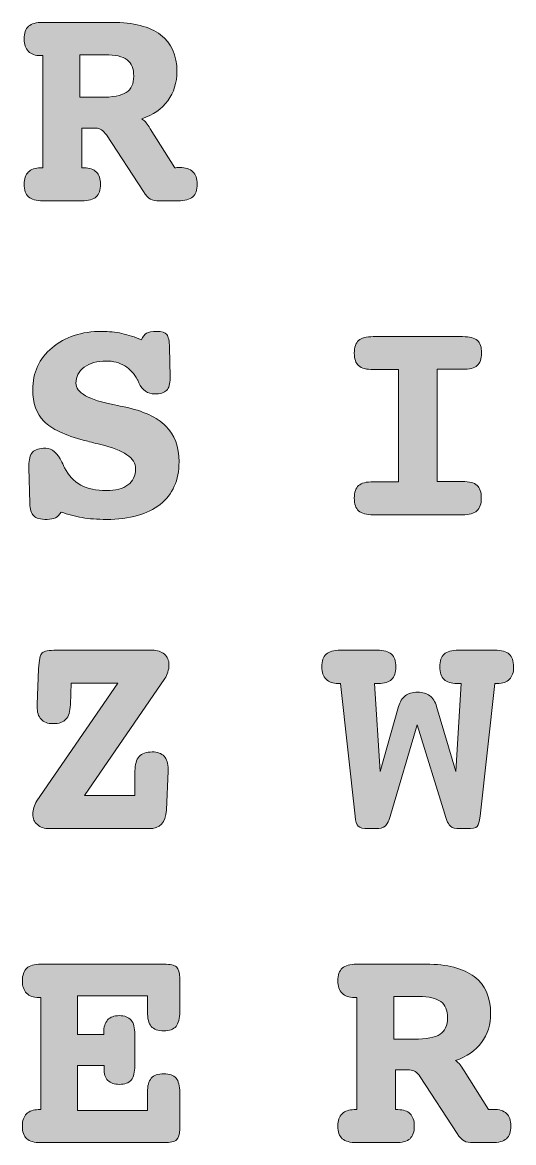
# Model space of a CAD drawing. Header units: inches. Extents: x 2 to 119, y -59 to -2.
# Drawn here: x 47.31 to 59.13, y -59 to -32.07 of the extents above; entities that cross this region are included whole.
import ezdxf

# ---------------------------------------------------------------- set-up
doc = ezdxf.new("R2010")
doc.units = ezdxf.units.IN
doc.header["$MEASUREMENT"] = 0
doc.layers.add('Ebene 1', color=7, linetype='Continuous')

# ---------------------------------------------------------------- blocks, each defined once
blk = doc.blocks.new('block 2')
at = {"layer": 'Ebene 1', "true_color": 0xffffff}
h = blk.add_hatch(color=7, dxfattribs=at)
h.dxf.hatch_style = 2
edge = h.paths.add_edge_path()
edge.add_spline(control_points=[(49.332, -34.771), (49.298, -34.718), (49.26, -34.678), (49.216, -34.65), (49.173, -34.622), (49.127, -34.608), (49.079, -34.608), (49.079, -34.608), (48.739, -34.608), (48.739, -34.608), (48.739, -34.608), (48.739, -35.563), (48.739, -35.563), (48.739, -35.563), (48.797, -35.563), (48.797, -35.563), (48.927, -35.563), (49.025, -35.596), (49.091, -35.663), (49.158, -35.729), (49.191, -35.826), (49.191, -35.954), (49.191, -36.096), (49.157, -36.199), (49.088, -36.261), (49.019, -36.324), (48.903, -36.355), (48.739, -36.355), (48.739, -36.355), (47.805, -36.355), (47.805, -36.355), (47.644, -36.355), (47.528, -36.324), (47.458, -36.261), (47.388, -36.199), (47.353, -36.096), (47.353, -35.954), (47.353, -35.826), (47.386, -35.729), (47.453, -35.663), (47.519, -35.596), (47.617, -35.563), (47.747, -35.563), (47.747, -35.563), (47.805, -35.563), (47.805, -35.563), (47.805, -35.563), (47.805, -32.864), (47.805, -32.864), (47.805, -32.864), (47.747, -32.864), (47.747, -32.864), (47.62, -32.864), (47.522, -32.83), (47.455, -32.761), (47.387, -32.693), (47.353, -32.595), (47.353, -32.467), (47.353, -32.325), (47.388, -32.222), (47.458, -32.159), (47.528, -32.097), (47.644, -32.065), (47.805, -32.065), (47.805, -32.065), (49.473, -32.065), (49.473, -32.065), (49.984, -32.065), (50.371, -32.165), (50.634, -32.364), (50.897, -32.563), (51.029, -32.856), (51.029, -33.244), (51.029, -33.517), (50.956, -33.752), (50.81, -33.948), (50.664, -34.145), (50.455, -34.29), (50.182, -34.384), (50.24, -34.415), (50.299, -34.481), (50.36, -34.579), (50.374, -34.604), (50.383, -34.619), (50.388, -34.626), (50.388, -34.626), (50.982, -35.56), (50.982, -35.56), (50.993, -35.56), (51.008, -35.559), (51.025, -35.558), (51.042, -35.556), (51.065, -35.556), (51.094, -35.556), (51.236, -35.556), (51.342, -35.589), (51.412, -35.655), (51.482, -35.722), (51.517, -35.821), (51.517, -35.954), (51.517, -36.096), (51.481, -36.199), (51.41, -36.261), (51.339, -36.324), (51.222, -36.355), (51.058, -36.355), (51.058, -36.355), (50.612, -36.355), (50.612, -36.355), (50.519, -36.355), (50.445, -36.342), (50.392, -36.316), (50.339, -36.289), (50.282, -36.229), (50.222, -36.135), (50.222, -36.135), (49.332, -34.771), (49.332, -34.771)], knot_values=[0, 0, 0, 0, 1, 1, 1, 2, 2, 2, 3, 3, 3, 4, 4, 4, 5, 5, 5, 6, 6, 6, 7, 7, 7, 8, 8, 8, 9, 9, 9, 10, 10, 10, 11, 11, 11, 12, 12, 12, 13, 13, 13, 14, 14, 14, 15, 15, 15, 16, 16, 16, 17, 17, 17, 18, 18, 18, 19, 19, 19, 20, 20, 20, 21, 21, 21, 22, 22, 22, 23, 23, 23, 24, 24, 24, 25, 25, 25, 26, 26, 26, 27, 27, 27, 28, 28, 28, 29, 29, 29, 30, 30, 30, 31, 31, 31, 32, 32, 32, 33, 33, 33, 34, 34, 34, 35, 35, 35, 36, 36, 36, 37, 37, 37, 38, 38, 38, 39, 39, 39, 39], degree=3, periodic=1)
edge = h.paths.add_edge_path()
edge.add_spline(control_points=[(48.696, -33.867), (48.696, -33.867), (49.184, -33.867), (49.184, -33.867), (49.483, -33.867), (49.692, -33.828), (49.811, -33.751), (49.931, -33.674), (49.99, -33.542), (49.99, -33.356), (49.99, -33.176), (49.937, -33.045), (49.829, -32.964), (49.722, -32.883), (49.547, -32.843), (49.303, -32.843), (49.303, -32.843), (48.696, -32.843), (48.696, -32.843), (48.696, -32.843), (48.696, -33.867), (48.696, -33.867)], knot_values=[0, 0, 0, 0, 1, 1, 1, 2, 2, 2, 3, 3, 3, 4, 4, 4, 5, 5, 5, 6, 6, 6, 7, 7, 7, 7], degree=3, periodic=1)
h = blk.add_hatch(color=7, dxfattribs=at)
h.dxf.hatch_style = 2
edge = h.paths.add_edge_path()
edge.add_spline(control_points=[(48.243, -43.84), (48.205, -43.903), (48.16, -43.948), (48.109, -43.976), (48.059, -44.003), (47.99, -44.017), (47.903, -44.017), (47.749, -44.017), (47.642, -43.989), (47.583, -43.932), (47.524, -43.875), (47.492, -43.774), (47.487, -43.626), (47.487, -43.626), (47.466, -42.773), (47.466, -42.773), (47.466, -42.773), (47.466, -42.733), (47.466, -42.733), (47.466, -42.576), (47.496, -42.466), (47.556, -42.402), (47.616, -42.338), (47.721, -42.306), (47.871, -42.306), (48.027, -42.306), (48.157, -42.418), (48.261, -42.642), (48.288, -42.698), (48.308, -42.742), (48.323, -42.773), (48.419, -42.961), (48.55, -43.1), (48.715, -43.19), (48.881, -43.281), (49.086, -43.326), (49.332, -43.326), (49.554, -43.326), (49.726, -43.28), (49.849, -43.189), (49.972, -43.097), (50.034, -42.968), (50.034, -42.802), (50.034, -42.544), (49.754, -42.348), (49.194, -42.216), (49.03, -42.177), (48.9, -42.145), (48.804, -42.118), (48.334, -41.995), (48.009, -41.842), (47.829, -41.658), (47.649, -41.476), (47.559, -41.222), (47.559, -40.899), (47.559, -40.486), (47.714, -40.149), (48.024, -39.888), (48.334, -39.626), (48.735, -39.496), (49.227, -39.496), (49.391, -39.496), (49.55, -39.512), (49.705, -39.546), (49.859, -39.58), (50.016, -39.631), (50.175, -39.698), (50.211, -39.621), (50.253, -39.568), (50.3, -39.539), (50.347, -39.51), (50.429, -39.496), (50.548, -39.496), (50.665, -39.496), (50.745, -39.521), (50.784, -39.573), (50.824, -39.625), (50.846, -39.728), (50.852, -39.882), (50.852, -39.882), (50.866, -40.577), (50.866, -40.577), (50.866, -40.577), (50.866, -40.617), (50.866, -40.617), (50.866, -40.759), (50.837, -40.858), (50.781, -40.915), (50.724, -40.972), (50.628, -41), (50.493, -41), (50.322, -41), (50.195, -40.911), (50.114, -40.732), (50.099, -40.701), (50.087, -40.676), (50.077, -40.657), (50.002, -40.512), (49.901, -40.401), (49.773, -40.324), (49.645, -40.247), (49.496, -40.208), (49.325, -40.208), (49.108, -40.208), (48.932, -40.258), (48.799, -40.358), (48.665, -40.458), (48.598, -40.587), (48.598, -40.743), (48.598, -40.968), (48.907, -41.141), (49.527, -41.264), (49.631, -41.286), (49.708, -41.302), (49.759, -41.311), (50.215, -41.406), (50.549, -41.559), (50.761, -41.771), (50.973, -41.983), (51.079, -42.27), (51.079, -42.632), (51.079, -43.075), (50.928, -43.417), (50.627, -43.657), (50.325, -43.897), (49.894, -44.017), (49.332, -44.017), (49.115, -44.017), (48.92, -44.002), (48.748, -43.974), (48.575, -43.945), (48.407, -43.9), (48.243, -43.84)], knot_values=[0, 0, 0, 0, 1, 1, 1, 2, 2, 2, 3, 3, 3, 4, 4, 4, 5, 5, 5, 6, 6, 6, 7, 7, 7, 8, 8, 8, 9, 9, 9, 10, 10, 10, 11, 11, 11, 12, 12, 12, 13, 13, 13, 14, 14, 14, 15, 15, 15, 16, 16, 16, 17, 17, 17, 18, 18, 18, 19, 19, 19, 20, 20, 20, 21, 21, 21, 22, 22, 22, 23, 23, 23, 24, 24, 24, 25, 25, 25, 26, 26, 26, 27, 27, 27, 28, 28, 28, 29, 29, 29, 30, 30, 30, 31, 31, 31, 32, 32, 32, 33, 33, 33, 34, 34, 34, 35, 35, 35, 36, 36, 36, 37, 37, 37, 38, 38, 38, 39, 39, 39, 40, 40, 40, 41, 41, 41, 42, 42, 42, 43, 43, 43, 44, 44, 44, 44], degree=3, periodic=1)
h = blk.add_hatch(color=7, dxfattribs=at)
h.dxf.hatch_style = 2
edge = h.paths.add_edge_path()
edge.add_spline(control_points=[(57.902, -39.622), (58.073, -39.622), (58.192, -39.652), (58.26, -39.713), (58.327, -39.773), (58.361, -39.874), (58.361, -40.017), (58.361, -40.156), (58.326, -40.256), (58.256, -40.317), (58.186, -40.377), (58.068, -40.407), (57.902, -40.407), (57.902, -40.407), (57.294, -40.407), (57.294, -40.407), (57.294, -40.407), (57.294, -43.105), (57.294, -43.105), (57.294, -43.105), (57.902, -43.105), (57.902, -43.105), (58.066, -43.105), (58.182, -43.136), (58.251, -43.198), (58.319, -43.259), (58.354, -43.361), (58.354, -43.504), (58.354, -43.644), (58.318, -43.745), (58.247, -43.809), (58.176, -43.873), (58.061, -43.905), (57.902, -43.905), (57.902, -43.905), (55.753, -43.905), (55.753, -43.905), (55.589, -43.905), (55.472, -43.874), (55.402, -43.811), (55.332, -43.748), (55.297, -43.646), (55.297, -43.504), (55.297, -43.364), (55.332, -43.264), (55.4, -43.203), (55.469, -43.143), (55.586, -43.113), (55.753, -43.113), (55.753, -43.113), (56.361, -43.113), (56.361, -43.113), (56.361, -43.113), (56.361, -40.414), (56.361, -40.414), (56.361, -40.414), (55.753, -40.414), (55.753, -40.414), (55.589, -40.414), (55.472, -40.383), (55.402, -40.32), (55.332, -40.258), (55.297, -40.156), (55.297, -40.017), (55.297, -39.877), (55.332, -39.776), (55.4, -39.714), (55.469, -39.653), (55.586, -39.622), (55.753, -39.622), (55.753, -39.622), (57.902, -39.622), (57.902, -39.622)], knot_values=[0, 0, 0, 0, 1, 1, 1, 2, 2, 2, 3, 3, 3, 4, 4, 4, 5, 5, 5, 6, 6, 6, 7, 7, 7, 8, 8, 8, 9, 9, 9, 10, 10, 10, 11, 11, 11, 12, 12, 12, 13, 13, 13, 14, 14, 14, 15, 15, 15, 16, 16, 16, 17, 17, 17, 18, 18, 18, 19, 19, 19, 20, 20, 20, 21, 21, 21, 22, 22, 22, 23, 23, 23, 24, 24, 24, 24], degree=3, periodic=1)
h = blk.add_hatch(color=7, dxfattribs=at)
h.dxf.hatch_style = 2
edge = h.paths.add_edge_path()
edge.add_spline(control_points=[(48.485, -47.956), (48.485, -47.956), (48.464, -48.47), (48.464, -48.47), (48.456, -48.636), (48.422, -48.755), (48.359, -48.824), (48.296, -48.895), (48.193, -48.929), (48.048, -48.929), (47.92, -48.929), (47.824, -48.895), (47.76, -48.824), (47.696, -48.755), (47.664, -48.651), (47.664, -48.513), (47.664, -48.513), (47.664, -48.47), (47.664, -48.47), (47.664, -48.47), (47.701, -47.613), (47.701, -47.613), (47.71, -47.398), (47.739, -47.269), (47.787, -47.227), (47.836, -47.185), (47.95, -47.164), (48.131, -47.164), (48.131, -47.164), (50.435, -47.164), (50.435, -47.164), (50.558, -47.164), (50.656, -47.196), (50.728, -47.26), (50.801, -47.324), (50.837, -47.408), (50.837, -47.511), (50.837, -47.572), (50.828, -47.631), (50.81, -47.69), (50.792, -47.749), (50.768, -47.8), (50.739, -47.84), (50.739, -47.84), (48.804, -50.655), (48.804, -50.655), (48.804, -50.655), (50.019, -50.655), (50.019, -50.655), (50.019, -50.655), (50.019, -50.069), (50.019, -50.069), (50.019, -49.909), (50.053, -49.793), (50.119, -49.72), (50.185, -49.646), (50.291, -49.609), (50.435, -49.609), (50.563, -49.609), (50.659, -49.644), (50.723, -49.712), (50.787, -49.781), (50.819, -49.886), (50.819, -50.025), (50.819, -50.025), (50.819, -50.069), (50.819, -50.069), (50.819, -50.069), (50.775, -51.002), (50.775, -51.002), (50.775, -51.002), (50.775, -51.013), (50.775, -51.013), (50.761, -51.307), (50.62, -51.454), (50.352, -51.454), (50.352, -51.454), (47.961, -51.454), (47.961, -51.454), (47.84, -51.454), (47.743, -51.422), (47.67, -51.358), (47.596, -51.294), (47.559, -51.211), (47.559, -51.107), (47.559, -51.051), (47.568, -50.997), (47.585, -50.942), (47.602, -50.888), (47.626, -50.837), (47.657, -50.789), (47.657, -50.789), (49.607, -47.956), (49.607, -47.956), (49.607, -47.956), (48.485, -47.956), (48.485, -47.956)], knot_values=[0, 0, 0, 0, 1, 1, 1, 2, 2, 2, 3, 3, 3, 4, 4, 4, 5, 5, 5, 6, 6, 6, 7, 7, 7, 8, 8, 8, 9, 9, 9, 10, 10, 10, 11, 11, 11, 12, 12, 12, 13, 13, 13, 14, 14, 14, 15, 15, 15, 16, 16, 16, 17, 17, 17, 18, 18, 18, 19, 19, 19, 20, 20, 20, 21, 21, 21, 22, 22, 22, 23, 23, 23, 24, 24, 24, 25, 25, 25, 26, 26, 26, 27, 27, 27, 28, 28, 28, 29, 29, 29, 30, 30, 30, 31, 31, 31, 32, 32, 32, 32], degree=3, periodic=1)
h = blk.add_hatch(color=7, dxfattribs=at)
h.dxf.hatch_style = 2
edge = h.paths.add_edge_path()
edge.add_spline(control_points=[(56.813, -48.958), (56.813, -48.958), (56.176, -51.107), (56.176, -51.107), (56.133, -51.259), (56.087, -51.355), (56.039, -51.395), (55.991, -51.434), (55.916, -51.454), (55.815, -51.454), (55.815, -51.454), (55.644, -51.454), (55.644, -51.454), (55.512, -51.454), (55.427, -51.435), (55.391, -51.396), (55.355, -51.358), (55.331, -51.277), (55.319, -51.154), (55.319, -51.154), (54.968, -47.964), (54.968, -47.964), (54.968, -47.964), (54.91, -47.964), (54.91, -47.964), (54.782, -47.964), (54.685, -47.93), (54.617, -47.862), (54.55, -47.795), (54.516, -47.696), (54.516, -47.565), (54.516, -47.423), (54.551, -47.321), (54.621, -47.258), (54.691, -47.195), (54.806, -47.164), (54.968, -47.164), (54.968, -47.164), (55.843, -47.164), (55.843, -47.164), (56.007, -47.164), (56.124, -47.195), (56.192, -47.258), (56.261, -47.321), (56.295, -47.423), (56.295, -47.565), (56.295, -47.701), (56.262, -47.801), (56.194, -47.866), (56.127, -47.931), (56.022, -47.964), (55.88, -47.964), (55.88, -47.964), (55.786, -47.964), (55.786, -47.964), (55.786, -47.964), (55.919, -50.083), (55.919, -50.083), (55.919, -50.083), (56.361, -48.52), (56.361, -48.52), (56.394, -48.403), (56.449, -48.315), (56.524, -48.258), (56.598, -48.202), (56.697, -48.173), (56.82, -48.173), (56.943, -48.173), (57.041, -48.201), (57.115, -48.256), (57.188, -48.312), (57.244, -48.4), (57.279, -48.52), (57.279, -48.52), (57.739, -50.083), (57.739, -50.083), (57.739, -50.083), (57.866, -47.964), (57.866, -47.964), (57.866, -47.964), (57.771, -47.964), (57.771, -47.964), (57.629, -47.964), (57.524, -47.931), (57.457, -47.866), (57.389, -47.801), (57.355, -47.701), (57.355, -47.565), (57.355, -47.423), (57.39, -47.321), (57.459, -47.258), (57.527, -47.195), (57.644, -47.164), (57.808, -47.164), (57.808, -47.164), (58.679, -47.164), (58.679, -47.164), (58.843, -47.164), (58.96, -47.195), (59.028, -47.258), (59.097, -47.321), (59.131, -47.423), (59.131, -47.565), (59.131, -47.696), (59.098, -47.795), (59.032, -47.862), (58.966, -47.93), (58.869, -47.964), (58.741, -47.964), (58.741, -47.964), (58.679, -47.964), (58.679, -47.964), (58.679, -47.964), (58.325, -51.154), (58.325, -51.154), (58.31, -51.282), (58.286, -51.364), (58.253, -51.4), (58.219, -51.436), (58.137, -51.454), (58.007, -51.454), (58.007, -51.454), (57.837, -51.454), (57.837, -51.454), (57.735, -51.454), (57.661, -51.436), (57.614, -51.398), (57.567, -51.361), (57.521, -51.264), (57.475, -51.107), (57.475, -51.107), (56.813, -48.958), (56.813, -48.958)], knot_values=[0, 0, 0, 0, 1, 1, 1, 2, 2, 2, 3, 3, 3, 4, 4, 4, 5, 5, 5, 6, 6, 6, 7, 7, 7, 8, 8, 8, 9, 9, 9, 10, 10, 10, 11, 11, 11, 12, 12, 12, 13, 13, 13, 14, 14, 14, 15, 15, 15, 16, 16, 16, 17, 17, 17, 18, 18, 18, 19, 19, 19, 20, 20, 20, 21, 21, 21, 22, 22, 22, 23, 23, 23, 24, 24, 24, 25, 25, 25, 26, 26, 26, 27, 27, 27, 28, 28, 28, 29, 29, 29, 30, 30, 30, 31, 31, 31, 32, 32, 32, 33, 33, 33, 34, 34, 34, 35, 35, 35, 36, 36, 36, 37, 37, 37, 38, 38, 38, 39, 39, 39, 40, 40, 40, 41, 41, 41, 42, 42, 42, 43, 43, 43, 44, 44, 44, 44], degree=3, periodic=1)
h = blk.add_hatch(color=7, dxfattribs=at)
h.dxf.hatch_style = 2
edge = h.paths.add_edge_path()
edge.add_spline(control_points=[(50.721, -54.714), (50.868, -54.714), (50.968, -54.736), (51.02, -54.78), (51.071, -54.825), (51.097, -54.914), (51.097, -55.046), (51.097, -55.046), (51.097, -55.857), (51.097, -55.857), (51.097, -56.021), (51.067, -56.138), (51.007, -56.209), (50.947, -56.28), (50.849, -56.316), (50.714, -56.316), (50.574, -56.316), (50.473, -56.28), (50.412, -56.208), (50.35, -56.135), (50.32, -56.018), (50.32, -55.857), (50.32, -55.857), (50.32, -55.477), (50.32, -55.477), (50.32, -55.477), (48.634, -55.477), (48.634, -55.477), (48.634, -55.477), (48.634, -56.403), (48.634, -56.403), (48.634, -56.403), (49.267, -56.403), (49.267, -56.403), (49.267, -56.403), (49.267, -56.359), (49.267, -56.359), (49.267, -56.225), (49.298, -56.123), (49.361, -56.054), (49.424, -55.985), (49.517, -55.951), (49.64, -55.951), (49.77, -55.951), (49.865, -55.986), (49.925, -56.058), (49.985, -56.129), (50.016, -56.244), (50.016, -56.403), (50.016, -56.403), (50.016, -57.152), (50.016, -57.152), (50.016, -57.313), (49.987, -57.429), (49.929, -57.499), (49.871, -57.569), (49.777, -57.604), (49.647, -57.604), (49.524, -57.604), (49.431, -57.572), (49.368, -57.508), (49.305, -57.444), (49.274, -57.347), (49.274, -57.217), (49.274, -57.217), (49.274, -57.152), (49.274, -57.152), (49.274, -57.152), (48.634, -57.152), (48.634, -57.152), (48.634, -57.152), (48.634, -58.233), (48.634, -58.233), (48.634, -58.233), (50.32, -58.233), (50.32, -58.233), (50.32, -58.233), (50.32, -57.803), (50.32, -57.803), (50.32, -57.641), (50.35, -57.526), (50.412, -57.456), (50.473, -57.386), (50.574, -57.351), (50.714, -57.351), (50.852, -57.351), (50.95, -57.385), (51.009, -57.454), (51.068, -57.522), (51.097, -57.639), (51.097, -57.803), (51.097, -57.803), (51.097, -58.678), (51.097, -58.678), (51.097, -58.808), (51.072, -58.895), (51.021, -58.939), (50.971, -58.982), (50.87, -59.004), (50.721, -59.004), (50.721, -59.004), (47.755, -59.004), (47.755, -59.004), (47.596, -59.004), (47.482, -58.972), (47.413, -58.91), (47.344, -58.847), (47.31, -58.745), (47.31, -58.602), (47.31, -58.477), (47.343, -58.381), (47.41, -58.313), (47.476, -58.246), (47.57, -58.211), (47.693, -58.211), (47.693, -58.211), (47.755, -58.211), (47.755, -58.211), (47.755, -58.211), (47.755, -55.513), (47.755, -55.513), (47.755, -55.513), (47.701, -55.513), (47.701, -55.513), (47.575, -55.513), (47.479, -55.479), (47.411, -55.41), (47.344, -55.341), (47.31, -55.243), (47.31, -55.115), (47.31, -54.975), (47.345, -54.873), (47.415, -54.809), (47.485, -54.746), (47.598, -54.714), (47.755, -54.714), (47.755, -54.714), (50.721, -54.714), (50.721, -54.714)], knot_values=[0, 0, 0, 0, 1, 1, 1, 2, 2, 2, 3, 3, 3, 4, 4, 4, 5, 5, 5, 6, 6, 6, 7, 7, 7, 8, 8, 8, 9, 9, 9, 10, 10, 10, 11, 11, 11, 12, 12, 12, 13, 13, 13, 14, 14, 14, 15, 15, 15, 16, 16, 16, 17, 17, 17, 18, 18, 18, 19, 19, 19, 20, 20, 20, 21, 21, 21, 22, 22, 22, 23, 23, 23, 24, 24, 24, 25, 25, 25, 26, 26, 26, 27, 27, 27, 28, 28, 28, 29, 29, 29, 30, 30, 30, 31, 31, 31, 32, 32, 32, 33, 33, 33, 34, 34, 34, 35, 35, 35, 36, 36, 36, 37, 37, 37, 38, 38, 38, 39, 39, 39, 40, 40, 40, 41, 41, 41, 42, 42, 42, 43, 43, 43, 44, 44, 44, 45, 45, 45, 46, 46, 46, 46], degree=3, periodic=1)
h = blk.add_hatch(color=7, dxfattribs=at)
h.dxf.hatch_style = 2
edge = h.paths.add_edge_path()
edge.add_spline(control_points=[(56.882, -57.419), (56.848, -57.366), (56.809, -57.326), (56.766, -57.298), (56.723, -57.271), (56.676, -57.256), (56.628, -57.256), (56.628, -57.256), (56.289, -57.256), (56.289, -57.256), (56.289, -57.256), (56.289, -58.211), (56.289, -58.211), (56.289, -58.211), (56.346, -58.211), (56.346, -58.211), (56.477, -58.211), (56.575, -58.245), (56.641, -58.311), (56.707, -58.377), (56.741, -58.475), (56.741, -58.602), (56.741, -58.745), (56.706, -58.847), (56.638, -58.91), (56.569, -58.972), (56.452, -59.004), (56.289, -59.004), (56.289, -59.004), (55.355, -59.004), (55.355, -59.004), (55.193, -59.004), (55.078, -58.972), (55.008, -58.91), (54.938, -58.847), (54.903, -58.745), (54.903, -58.602), (54.903, -58.475), (54.936, -58.377), (55.002, -58.311), (55.069, -58.245), (55.167, -58.211), (55.297, -58.211), (55.297, -58.211), (55.355, -58.211), (55.355, -58.211), (55.355, -58.211), (55.355, -55.513), (55.355, -55.513), (55.355, -55.513), (55.297, -55.513), (55.297, -55.513), (55.169, -55.513), (55.072, -55.479), (55.004, -55.41), (54.937, -55.341), (54.903, -55.243), (54.903, -55.115), (54.903, -54.973), (54.938, -54.87), (55.008, -54.808), (55.078, -54.745), (55.193, -54.714), (55.355, -54.714), (55.355, -54.714), (57.023, -54.714), (57.023, -54.714), (57.534, -54.714), (57.921, -54.813), (58.184, -55.012), (58.447, -55.211), (58.578, -55.505), (58.578, -55.893), (58.578, -56.165), (58.505, -56.4), (58.359, -56.596), (58.213, -56.793), (58.004, -56.938), (57.732, -57.033), (57.79, -57.064), (57.848, -57.129), (57.909, -57.228), (57.924, -57.252), (57.933, -57.267), (57.938, -57.275), (57.938, -57.275), (58.531, -58.208), (58.531, -58.208), (58.543, -58.208), (58.557, -58.207), (58.575, -58.206), (58.591, -58.205), (58.614, -58.205), (58.643, -58.205), (58.786, -58.205), (58.892, -58.238), (58.962, -58.304), (59.032, -58.37), (59.067, -58.47), (59.067, -58.602), (59.067, -58.745), (59.031, -58.847), (58.96, -58.91), (58.889, -58.972), (58.771, -59.004), (58.607, -59.004), (58.607, -59.004), (58.162, -59.004), (58.162, -59.004), (58.068, -59.004), (57.995, -58.991), (57.942, -58.964), (57.888, -58.938), (57.832, -58.877), (57.771, -58.783), (57.771, -58.783), (56.882, -57.419), (56.882, -57.419)], knot_values=[0, 0, 0, 0, 1, 1, 1, 2, 2, 2, 3, 3, 3, 4, 4, 4, 5, 5, 5, 6, 6, 6, 7, 7, 7, 8, 8, 8, 9, 9, 9, 10, 10, 10, 11, 11, 11, 12, 12, 12, 13, 13, 13, 14, 14, 14, 15, 15, 15, 16, 16, 16, 17, 17, 17, 18, 18, 18, 19, 19, 19, 20, 20, 20, 21, 21, 21, 22, 22, 22, 23, 23, 23, 24, 24, 24, 25, 25, 25, 26, 26, 26, 27, 27, 27, 28, 28, 28, 29, 29, 29, 30, 30, 30, 31, 31, 31, 32, 32, 32, 33, 33, 33, 34, 34, 34, 35, 35, 35, 36, 36, 36, 37, 37, 37, 38, 38, 38, 39, 39, 39, 39], degree=3, periodic=1)
edge = h.paths.add_edge_path()
edge.add_spline(control_points=[(56.245, -56.515), (56.245, -56.515), (56.733, -56.515), (56.733, -56.515), (57.032, -56.515), (57.241, -56.476), (57.361, -56.399), (57.48, -56.322), (57.54, -56.191), (57.54, -56.005), (57.54, -55.824), (57.486, -55.693), (57.379, -55.612), (57.272, -55.532), (57.096, -55.491), (56.853, -55.491), (56.853, -55.491), (56.245, -55.491), (56.245, -55.491), (56.245, -55.491), (56.245, -56.515), (56.245, -56.515)], knot_values=[0, 0, 0, 0, 1, 1, 1, 2, 2, 2, 3, 3, 3, 4, 4, 4, 5, 5, 5, 6, 6, 6, 7, 7, 7, 7], degree=3, periodic=1)
at = {"layer": 'Ebene 1', "lineweight": 0}
for points, knots in [([(49.332, -34.771), (49.298, -34.718), (49.26, -34.678), (49.216, -34.65), (49.173, -34.622), (49.127, -34.608), (49.079, -34.608), (49.079, -34.608), (48.739, -34.608), (48.739, -34.608), (48.739, -34.608), (48.739, -35.563), (48.739, -35.563), (48.739, -35.563), (48.797, -35.563), (48.797, -35.563), (48.927, -35.563), (49.025, -35.596), (49.091, -35.663), (49.158, -35.729), (49.191, -35.826), (49.191, -35.954), (49.191, -36.096), (49.157, -36.199), (49.088, -36.261), (49.019, -36.324), (48.903, -36.355), (48.739, -36.355), (48.739, -36.355), (47.805, -36.355), (47.805, -36.355), (47.644, -36.355), (47.528, -36.324), (47.458, -36.261), (47.388, -36.199), (47.353, -36.096), (47.353, -35.954), (47.353, -35.826), (47.386, -35.729), (47.453, -35.663), (47.519, -35.596), (47.617, -35.563), (47.747, -35.563), (47.747, -35.563), (47.805, -35.563), (47.805, -35.563), (47.805, -35.563), (47.805, -32.864), (47.805, -32.864), (47.805, -32.864), (47.747, -32.864), (47.747, -32.864), (47.62, -32.864), (47.522, -32.83), (47.455, -32.761), (47.387, -32.693), (47.353, -32.595), (47.353, -32.467), (47.353, -32.325), (47.388, -32.222), (47.458, -32.159), (47.528, -32.097), (47.644, -32.065), (47.805, -32.065), (47.805, -32.065), (49.473, -32.065), (49.473, -32.065), (49.984, -32.065), (50.371, -32.165), (50.634, -32.364), (50.897, -32.563), (51.029, -32.856), (51.029, -33.244), (51.029, -33.517), (50.956, -33.752), (50.81, -33.948), (50.664, -34.145), (50.455, -34.29), (50.182, -34.384), (50.24, -34.415), (50.299, -34.481), (50.36, -34.579), (50.374, -34.604), (50.383, -34.619), (50.388, -34.626), (50.388, -34.626), (50.982, -35.56), (50.982, -35.56), (50.993, -35.56), (51.008, -35.559), (51.025, -35.558), (51.042, -35.556), (51.065, -35.556), (51.094, -35.556), (51.236, -35.556), (51.342, -35.589), (51.412, -35.655), (51.482, -35.722), (51.517, -35.821), (51.517, -35.954), (51.517, -36.096), (51.481, -36.199), (51.41, -36.261), (51.339, -36.324), (51.222, -36.355), (51.058, -36.355), (51.058, -36.355), (50.612, -36.355), (50.612, -36.355), (50.519, -36.355), (50.445, -36.342), (50.392, -36.316), (50.339, -36.289), (50.282, -36.229), (50.222, -36.135), (50.222, -36.135), (49.332, -34.771), (49.332, -34.771)], [0, 0, 0, 0, 1, 1, 1, 2, 2, 2, 3, 3, 3, 4, 4, 4, 5, 5, 5, 6, 6, 6, 7, 7, 7, 8, 8, 8, 9, 9, 9, 10, 10, 10, 11, 11, 11, 12, 12, 12, 13, 13, 13, 14, 14, 14, 15, 15, 15, 16, 16, 16, 17, 17, 17, 18, 18, 18, 19, 19, 19, 20, 20, 20, 21, 21, 21, 22, 22, 22, 23, 23, 23, 24, 24, 24, 25, 25, 25, 26, 26, 26, 27, 27, 27, 28, 28, 28, 29, 29, 29, 30, 30, 30, 31, 31, 31, 32, 32, 32, 33, 33, 33, 34, 34, 34, 35, 35, 35, 36, 36, 36, 37, 37, 37, 38, 38, 38, 39, 39, 39, 39]), ([(48.696, -33.867), (48.696, -33.867), (49.184, -33.867), (49.184, -33.867), (49.483, -33.867), (49.692, -33.828), (49.811, -33.751), (49.931, -33.674), (49.99, -33.542), (49.99, -33.356), (49.99, -33.176), (49.937, -33.045), (49.829, -32.964), (49.722, -32.883), (49.547, -32.843), (49.303, -32.843), (49.303, -32.843), (48.696, -32.843), (48.696, -32.843), (48.696, -32.843), (48.696, -33.867), (48.696, -33.867)], [0, 0, 0, 0, 1, 1, 1, 2, 2, 2, 3, 3, 3, 4, 4, 4, 5, 5, 5, 6, 6, 6, 7, 7, 7, 7]), ([(48.243, -43.84), (48.205, -43.903), (48.16, -43.948), (48.109, -43.976), (48.059, -44.003), (47.99, -44.017), (47.903, -44.017), (47.749, -44.017), (47.642, -43.989), (47.583, -43.932), (47.524, -43.875), (47.492, -43.774), (47.487, -43.626), (47.487, -43.626), (47.466, -42.773), (47.466, -42.773), (47.466, -42.773), (47.466, -42.733), (47.466, -42.733), (47.466, -42.576), (47.496, -42.466), (47.556, -42.402), (47.616, -42.338), (47.721, -42.306), (47.871, -42.306), (48.027, -42.306), (48.157, -42.418), (48.261, -42.642), (48.288, -42.698), (48.308, -42.742), (48.323, -42.773), (48.419, -42.961), (48.55, -43.1), (48.715, -43.19), (48.881, -43.281), (49.086, -43.326), (49.332, -43.326), (49.554, -43.326), (49.726, -43.28), (49.849, -43.189), (49.972, -43.097), (50.034, -42.968), (50.034, -42.802), (50.034, -42.544), (49.754, -42.348), (49.194, -42.216), (49.03, -42.177), (48.9, -42.145), (48.804, -42.118), (48.334, -41.995), (48.009, -41.842), (47.829, -41.658), (47.649, -41.476), (47.559, -41.222), (47.559, -40.899), (47.559, -40.486), (47.714, -40.149), (48.024, -39.888), (48.334, -39.626), (48.735, -39.496), (49.227, -39.496), (49.391, -39.496), (49.55, -39.512), (49.705, -39.546), (49.859, -39.58), (50.016, -39.631), (50.175, -39.698), (50.211, -39.621), (50.253, -39.568), (50.3, -39.539), (50.347, -39.51), (50.429, -39.496), (50.548, -39.496), (50.665, -39.496), (50.745, -39.521), (50.784, -39.573), (50.824, -39.625), (50.846, -39.728), (50.852, -39.882), (50.852, -39.882), (50.866, -40.577), (50.866, -40.577), (50.866, -40.577), (50.866, -40.617), (50.866, -40.617), (50.866, -40.759), (50.837, -40.858), (50.781, -40.915), (50.724, -40.972), (50.628, -41), (50.493, -41), (50.322, -41), (50.195, -40.911), (50.114, -40.732), (50.099, -40.701), (50.087, -40.676), (50.077, -40.657), (50.002, -40.512), (49.901, -40.401), (49.773, -40.324), (49.645, -40.247), (49.496, -40.208), (49.325, -40.208), (49.108, -40.208), (48.932, -40.258), (48.799, -40.358), (48.665, -40.458), (48.598, -40.587), (48.598, -40.743), (48.598, -40.968), (48.907, -41.141), (49.527, -41.264), (49.631, -41.286), (49.708, -41.302), (49.759, -41.311), (50.215, -41.406), (50.549, -41.559), (50.761, -41.771), (50.973, -41.983), (51.079, -42.27), (51.079, -42.632), (51.079, -43.075), (50.928, -43.417), (50.627, -43.657), (50.325, -43.897), (49.894, -44.017), (49.332, -44.017), (49.115, -44.017), (48.92, -44.002), (48.748, -43.974), (48.575, -43.945), (48.407, -43.9), (48.243, -43.84)], [0, 0, 0, 0, 1, 1, 1, 2, 2, 2, 3, 3, 3, 4, 4, 4, 5, 5, 5, 6, 6, 6, 7, 7, 7, 8, 8, 8, 9, 9, 9, 10, 10, 10, 11, 11, 11, 12, 12, 12, 13, 13, 13, 14, 14, 14, 15, 15, 15, 16, 16, 16, 17, 17, 17, 18, 18, 18, 19, 19, 19, 20, 20, 20, 21, 21, 21, 22, 22, 22, 23, 23, 23, 24, 24, 24, 25, 25, 25, 26, 26, 26, 27, 27, 27, 28, 28, 28, 29, 29, 29, 30, 30, 30, 31, 31, 31, 32, 32, 32, 33, 33, 33, 34, 34, 34, 35, 35, 35, 36, 36, 36, 37, 37, 37, 38, 38, 38, 39, 39, 39, 40, 40, 40, 41, 41, 41, 42, 42, 42, 43, 43, 43, 44, 44, 44, 44]), ([(57.902, -39.622), (58.073, -39.622), (58.192, -39.652), (58.26, -39.713), (58.327, -39.773), (58.361, -39.874), (58.361, -40.017), (58.361, -40.156), (58.326, -40.256), (58.256, -40.317), (58.186, -40.377), (58.068, -40.407), (57.902, -40.407), (57.902, -40.407), (57.294, -40.407), (57.294, -40.407), (57.294, -40.407), (57.294, -43.105), (57.294, -43.105), (57.294, -43.105), (57.902, -43.105), (57.902, -43.105), (58.066, -43.105), (58.182, -43.136), (58.251, -43.198), (58.319, -43.259), (58.354, -43.361), (58.354, -43.504), (58.354, -43.644), (58.318, -43.745), (58.247, -43.809), (58.176, -43.873), (58.061, -43.905), (57.902, -43.905), (57.902, -43.905), (55.753, -43.905), (55.753, -43.905), (55.589, -43.905), (55.472, -43.874), (55.402, -43.811), (55.332, -43.748), (55.297, -43.646), (55.297, -43.504), (55.297, -43.364), (55.332, -43.264), (55.4, -43.203), (55.469, -43.143), (55.586, -43.113), (55.753, -43.113), (55.753, -43.113), (56.361, -43.113), (56.361, -43.113), (56.361, -43.113), (56.361, -40.414), (56.361, -40.414), (56.361, -40.414), (55.753, -40.414), (55.753, -40.414), (55.589, -40.414), (55.472, -40.383), (55.402, -40.32), (55.332, -40.258), (55.297, -40.156), (55.297, -40.017), (55.297, -39.877), (55.332, -39.776), (55.4, -39.714), (55.469, -39.653), (55.586, -39.622), (55.753, -39.622), (55.753, -39.622), (57.902, -39.622), (57.902, -39.622)], [0, 0, 0, 0, 1, 1, 1, 2, 2, 2, 3, 3, 3, 4, 4, 4, 5, 5, 5, 6, 6, 6, 7, 7, 7, 8, 8, 8, 9, 9, 9, 10, 10, 10, 11, 11, 11, 12, 12, 12, 13, 13, 13, 14, 14, 14, 15, 15, 15, 16, 16, 16, 17, 17, 17, 18, 18, 18, 19, 19, 19, 20, 20, 20, 21, 21, 21, 22, 22, 22, 23, 23, 23, 24, 24, 24, 24]), ([(48.485, -47.956), (48.485, -47.956), (48.464, -48.47), (48.464, -48.47), (48.456, -48.636), (48.422, -48.755), (48.359, -48.824), (48.296, -48.895), (48.193, -48.929), (48.048, -48.929), (47.92, -48.929), (47.824, -48.895), (47.76, -48.824), (47.696, -48.755), (47.664, -48.651), (47.664, -48.513), (47.664, -48.513), (47.664, -48.47), (47.664, -48.47), (47.664, -48.47), (47.701, -47.613), (47.701, -47.613), (47.71, -47.398), (47.739, -47.269), (47.787, -47.227), (47.836, -47.185), (47.95, -47.164), (48.131, -47.164), (48.131, -47.164), (50.435, -47.164), (50.435, -47.164), (50.558, -47.164), (50.656, -47.196), (50.728, -47.26), (50.801, -47.324), (50.837, -47.408), (50.837, -47.511), (50.837, -47.572), (50.828, -47.631), (50.81, -47.69), (50.792, -47.749), (50.768, -47.8), (50.739, -47.84), (50.739, -47.84), (48.804, -50.655), (48.804, -50.655), (48.804, -50.655), (50.019, -50.655), (50.019, -50.655), (50.019, -50.655), (50.019, -50.069), (50.019, -50.069), (50.019, -49.909), (50.053, -49.793), (50.119, -49.72), (50.185, -49.646), (50.291, -49.609), (50.435, -49.609), (50.563, -49.609), (50.659, -49.644), (50.723, -49.712), (50.787, -49.781), (50.819, -49.886), (50.819, -50.025), (50.819, -50.025), (50.819, -50.069), (50.819, -50.069), (50.819, -50.069), (50.775, -51.002), (50.775, -51.002), (50.775, -51.002), (50.775, -51.013), (50.775, -51.013), (50.761, -51.307), (50.62, -51.454), (50.352, -51.454), (50.352, -51.454), (47.961, -51.454), (47.961, -51.454), (47.84, -51.454), (47.743, -51.422), (47.67, -51.358), (47.596, -51.294), (47.559, -51.211), (47.559, -51.107), (47.559, -51.051), (47.568, -50.997), (47.585, -50.942), (47.602, -50.888), (47.626, -50.837), (47.657, -50.789), (47.657, -50.789), (49.607, -47.956), (49.607, -47.956), (49.607, -47.956), (48.485, -47.956), (48.485, -47.956)], [0, 0, 0, 0, 1, 1, 1, 2, 2, 2, 3, 3, 3, 4, 4, 4, 5, 5, 5, 6, 6, 6, 7, 7, 7, 8, 8, 8, 9, 9, 9, 10, 10, 10, 11, 11, 11, 12, 12, 12, 13, 13, 13, 14, 14, 14, 15, 15, 15, 16, 16, 16, 17, 17, 17, 18, 18, 18, 19, 19, 19, 20, 20, 20, 21, 21, 21, 22, 22, 22, 23, 23, 23, 24, 24, 24, 25, 25, 25, 26, 26, 26, 27, 27, 27, 28, 28, 28, 29, 29, 29, 30, 30, 30, 31, 31, 31, 32, 32, 32, 32]), ([(56.813, -48.958), (56.813, -48.958), (56.176, -51.107), (56.176, -51.107), (56.133, -51.259), (56.087, -51.355), (56.039, -51.395), (55.991, -51.434), (55.916, -51.454), (55.815, -51.454), (55.815, -51.454), (55.644, -51.454), (55.644, -51.454), (55.512, -51.454), (55.427, -51.435), (55.391, -51.396), (55.355, -51.358), (55.331, -51.277), (55.319, -51.154), (55.319, -51.154), (54.968, -47.964), (54.968, -47.964), (54.968, -47.964), (54.91, -47.964), (54.91, -47.964), (54.782, -47.964), (54.685, -47.93), (54.617, -47.862), (54.55, -47.795), (54.516, -47.696), (54.516, -47.565), (54.516, -47.423), (54.551, -47.321), (54.621, -47.258), (54.691, -47.195), (54.806, -47.164), (54.968, -47.164), (54.968, -47.164), (55.843, -47.164), (55.843, -47.164), (56.007, -47.164), (56.124, -47.195), (56.192, -47.258), (56.261, -47.321), (56.295, -47.423), (56.295, -47.565), (56.295, -47.701), (56.262, -47.801), (56.194, -47.866), (56.127, -47.931), (56.022, -47.964), (55.88, -47.964), (55.88, -47.964), (55.786, -47.964), (55.786, -47.964), (55.786, -47.964), (55.919, -50.083), (55.919, -50.083), (55.919, -50.083), (56.361, -48.52), (56.361, -48.52), (56.394, -48.403), (56.449, -48.315), (56.524, -48.258), (56.598, -48.202), (56.697, -48.173), (56.82, -48.173), (56.943, -48.173), (57.041, -48.201), (57.115, -48.256), (57.188, -48.312), (57.244, -48.4), (57.279, -48.52), (57.279, -48.52), (57.739, -50.083), (57.739, -50.083), (57.739, -50.083), (57.866, -47.964), (57.866, -47.964), (57.866, -47.964), (57.771, -47.964), (57.771, -47.964), (57.629, -47.964), (57.524, -47.931), (57.457, -47.866), (57.389, -47.801), (57.355, -47.701), (57.355, -47.565), (57.355, -47.423), (57.39, -47.321), (57.459, -47.258), (57.527, -47.195), (57.644, -47.164), (57.808, -47.164), (57.808, -47.164), (58.679, -47.164), (58.679, -47.164), (58.843, -47.164), (58.96, -47.195), (59.028, -47.258), (59.097, -47.321), (59.131, -47.423), (59.131, -47.565), (59.131, -47.696), (59.098, -47.795), (59.032, -47.862), (58.966, -47.93), (58.869, -47.964), (58.741, -47.964), (58.741, -47.964), (58.679, -47.964), (58.679, -47.964), (58.679, -47.964), (58.325, -51.154), (58.325, -51.154), (58.31, -51.282), (58.286, -51.364), (58.253, -51.4), (58.219, -51.436), (58.137, -51.454), (58.007, -51.454), (58.007, -51.454), (57.837, -51.454), (57.837, -51.454), (57.735, -51.454), (57.661, -51.436), (57.614, -51.398), (57.567, -51.361), (57.521, -51.264), (57.475, -51.107), (57.475, -51.107), (56.813, -48.958), (56.813, -48.958)], [0, 0, 0, 0, 1, 1, 1, 2, 2, 2, 3, 3, 3, 4, 4, 4, 5, 5, 5, 6, 6, 6, 7, 7, 7, 8, 8, 8, 9, 9, 9, 10, 10, 10, 11, 11, 11, 12, 12, 12, 13, 13, 13, 14, 14, 14, 15, 15, 15, 16, 16, 16, 17, 17, 17, 18, 18, 18, 19, 19, 19, 20, 20, 20, 21, 21, 21, 22, 22, 22, 23, 23, 23, 24, 24, 24, 25, 25, 25, 26, 26, 26, 27, 27, 27, 28, 28, 28, 29, 29, 29, 30, 30, 30, 31, 31, 31, 32, 32, 32, 33, 33, 33, 34, 34, 34, 35, 35, 35, 36, 36, 36, 37, 37, 37, 38, 38, 38, 39, 39, 39, 40, 40, 40, 41, 41, 41, 42, 42, 42, 43, 43, 43, 44, 44, 44, 44]), ([(50.721, -54.714), (50.868, -54.714), (50.968, -54.736), (51.02, -54.78), (51.071, -54.825), (51.097, -54.914), (51.097, -55.046), (51.097, -55.046), (51.097, -55.857), (51.097, -55.857), (51.097, -56.021), (51.067, -56.138), (51.007, -56.209), (50.947, -56.28), (50.849, -56.316), (50.714, -56.316), (50.574, -56.316), (50.473, -56.28), (50.412, -56.208), (50.35, -56.135), (50.32, -56.018), (50.32, -55.857), (50.32, -55.857), (50.32, -55.477), (50.32, -55.477), (50.32, -55.477), (48.634, -55.477), (48.634, -55.477), (48.634, -55.477), (48.634, -56.403), (48.634, -56.403), (48.634, -56.403), (49.267, -56.403), (49.267, -56.403), (49.267, -56.403), (49.267, -56.359), (49.267, -56.359), (49.267, -56.225), (49.298, -56.123), (49.361, -56.054), (49.424, -55.985), (49.517, -55.951), (49.64, -55.951), (49.77, -55.951), (49.865, -55.986), (49.925, -56.058), (49.985, -56.129), (50.016, -56.244), (50.016, -56.403), (50.016, -56.403), (50.016, -57.152), (50.016, -57.152), (50.016, -57.313), (49.987, -57.429), (49.929, -57.499), (49.871, -57.569), (49.777, -57.604), (49.647, -57.604), (49.524, -57.604), (49.431, -57.572), (49.368, -57.508), (49.305, -57.444), (49.274, -57.347), (49.274, -57.217), (49.274, -57.217), (49.274, -57.152), (49.274, -57.152), (49.274, -57.152), (48.634, -57.152), (48.634, -57.152), (48.634, -57.152), (48.634, -58.233), (48.634, -58.233), (48.634, -58.233), (50.32, -58.233), (50.32, -58.233), (50.32, -58.233), (50.32, -57.803), (50.32, -57.803), (50.32, -57.641), (50.35, -57.526), (50.412, -57.456), (50.473, -57.386), (50.574, -57.351), (50.714, -57.351), (50.852, -57.351), (50.95, -57.385), (51.009, -57.454), (51.068, -57.522), (51.097, -57.639), (51.097, -57.803), (51.097, -57.803), (51.097, -58.678), (51.097, -58.678), (51.097, -58.808), (51.072, -58.895), (51.021, -58.939), (50.971, -58.982), (50.87, -59.004), (50.721, -59.004), (50.721, -59.004), (47.755, -59.004), (47.755, -59.004), (47.596, -59.004), (47.482, -58.972), (47.413, -58.91), (47.344, -58.847), (47.31, -58.745), (47.31, -58.602), (47.31, -58.477), (47.343, -58.381), (47.41, -58.313), (47.476, -58.246), (47.57, -58.211), (47.693, -58.211), (47.693, -58.211), (47.755, -58.211), (47.755, -58.211), (47.755, -58.211), (47.755, -55.513), (47.755, -55.513), (47.755, -55.513), (47.701, -55.513), (47.701, -55.513), (47.575, -55.513), (47.479, -55.479), (47.411, -55.41), (47.344, -55.341), (47.31, -55.243), (47.31, -55.115), (47.31, -54.975), (47.345, -54.873), (47.415, -54.809), (47.485, -54.746), (47.598, -54.714), (47.755, -54.714), (47.755, -54.714), (50.721, -54.714), (50.721, -54.714)], [0, 0, 0, 0, 1, 1, 1, 2, 2, 2, 3, 3, 3, 4, 4, 4, 5, 5, 5, 6, 6, 6, 7, 7, 7, 8, 8, 8, 9, 9, 9, 10, 10, 10, 11, 11, 11, 12, 12, 12, 13, 13, 13, 14, 14, 14, 15, 15, 15, 16, 16, 16, 17, 17, 17, 18, 18, 18, 19, 19, 19, 20, 20, 20, 21, 21, 21, 22, 22, 22, 23, 23, 23, 24, 24, 24, 25, 25, 25, 26, 26, 26, 27, 27, 27, 28, 28, 28, 29, 29, 29, 30, 30, 30, 31, 31, 31, 32, 32, 32, 33, 33, 33, 34, 34, 34, 35, 35, 35, 36, 36, 36, 37, 37, 37, 38, 38, 38, 39, 39, 39, 40, 40, 40, 41, 41, 41, 42, 42, 42, 43, 43, 43, 44, 44, 44, 45, 45, 45, 46, 46, 46, 46]), ([(56.882, -57.419), (56.848, -57.366), (56.809, -57.326), (56.766, -57.298), (56.723, -57.271), (56.676, -57.256), (56.628, -57.256), (56.628, -57.256), (56.289, -57.256), (56.289, -57.256), (56.289, -57.256), (56.289, -58.211), (56.289, -58.211), (56.289, -58.211), (56.346, -58.211), (56.346, -58.211), (56.477, -58.211), (56.575, -58.245), (56.641, -58.311), (56.707, -58.377), (56.741, -58.475), (56.741, -58.602), (56.741, -58.745), (56.706, -58.847), (56.638, -58.91), (56.569, -58.972), (56.452, -59.004), (56.289, -59.004), (56.289, -59.004), (55.355, -59.004), (55.355, -59.004), (55.193, -59.004), (55.078, -58.972), (55.008, -58.91), (54.938, -58.847), (54.903, -58.745), (54.903, -58.602), (54.903, -58.475), (54.936, -58.377), (55.002, -58.311), (55.069, -58.245), (55.167, -58.211), (55.297, -58.211), (55.297, -58.211), (55.355, -58.211), (55.355, -58.211), (55.355, -58.211), (55.355, -55.513), (55.355, -55.513), (55.355, -55.513), (55.297, -55.513), (55.297, -55.513), (55.169, -55.513), (55.072, -55.479), (55.004, -55.41), (54.937, -55.341), (54.903, -55.243), (54.903, -55.115), (54.903, -54.973), (54.938, -54.87), (55.008, -54.808), (55.078, -54.745), (55.193, -54.714), (55.355, -54.714), (55.355, -54.714), (57.023, -54.714), (57.023, -54.714), (57.534, -54.714), (57.921, -54.813), (58.184, -55.012), (58.447, -55.211), (58.578, -55.505), (58.578, -55.893), (58.578, -56.165), (58.505, -56.4), (58.359, -56.596), (58.213, -56.793), (58.004, -56.938), (57.732, -57.033), (57.79, -57.064), (57.848, -57.129), (57.909, -57.228), (57.924, -57.252), (57.933, -57.267), (57.938, -57.275), (57.938, -57.275), (58.531, -58.208), (58.531, -58.208), (58.543, -58.208), (58.557, -58.207), (58.575, -58.206), (58.591, -58.205), (58.614, -58.205), (58.643, -58.205), (58.786, -58.205), (58.892, -58.238), (58.962, -58.304), (59.032, -58.37), (59.067, -58.47), (59.067, -58.602), (59.067, -58.745), (59.031, -58.847), (58.96, -58.91), (58.889, -58.972), (58.771, -59.004), (58.607, -59.004), (58.607, -59.004), (58.162, -59.004), (58.162, -59.004), (58.068, -59.004), (57.995, -58.991), (57.942, -58.964), (57.888, -58.938), (57.832, -58.877), (57.771, -58.783), (57.771, -58.783), (56.882, -57.419), (56.882, -57.419)], [0, 0, 0, 0, 1, 1, 1, 2, 2, 2, 3, 3, 3, 4, 4, 4, 5, 5, 5, 6, 6, 6, 7, 7, 7, 8, 8, 8, 9, 9, 9, 10, 10, 10, 11, 11, 11, 12, 12, 12, 13, 13, 13, 14, 14, 14, 15, 15, 15, 16, 16, 16, 17, 17, 17, 18, 18, 18, 19, 19, 19, 20, 20, 20, 21, 21, 21, 22, 22, 22, 23, 23, 23, 24, 24, 24, 25, 25, 25, 26, 26, 26, 27, 27, 27, 28, 28, 28, 29, 29, 29, 30, 30, 30, 31, 31, 31, 32, 32, 32, 33, 33, 33, 34, 34, 34, 35, 35, 35, 36, 36, 36, 37, 37, 37, 38, 38, 38, 39, 39, 39, 39]), ([(56.245, -56.515), (56.245, -56.515), (56.733, -56.515), (56.733, -56.515), (57.032, -56.515), (57.241, -56.476), (57.361, -56.399), (57.48, -56.322), (57.54, -56.191), (57.54, -56.005), (57.54, -55.824), (57.486, -55.693), (57.379, -55.612), (57.272, -55.532), (57.096, -55.491), (56.853, -55.491), (56.853, -55.491), (56.245, -55.491), (56.245, -55.491), (56.245, -55.491), (56.245, -56.515), (56.245, -56.515)], [0, 0, 0, 0, 1, 1, 1, 2, 2, 2, 3, 3, 3, 4, 4, 4, 5, 5, 5, 6, 6, 6, 7, 7, 7, 7])]:
    blk.add_open_spline(points, degree=3, knots=knots, dxfattribs=at)

msp = doc.modelspace()

# ---------------------------------------------------------------- block references
at = {"layer": 'Ebene 1'}
msp.add_blockref('block 2', (0, 0), dxfattribs=at)

doc.saveas('drawing.dxf')
